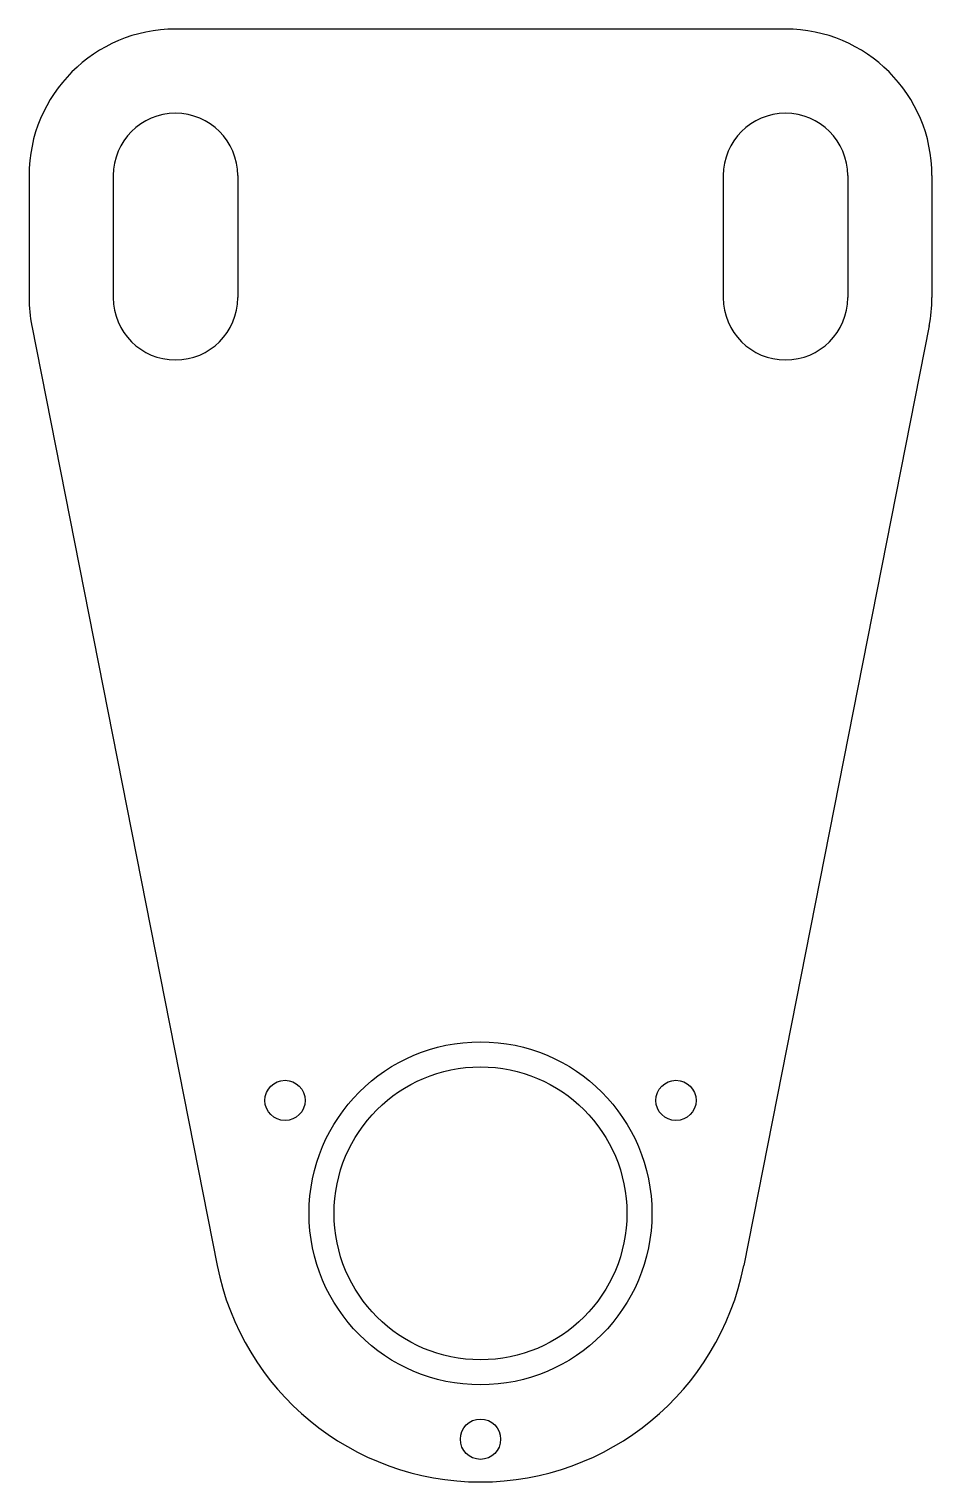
# Model space of a CAD drawing. Extents: x -37 to 37, y -22 to 97.
import ezdxf

# ---------------------------------------------------------------- set-up
doc = ezdxf.new("R2010")
doc.units = 0
doc.layers.get('0').update_dxf_attribs({"linetype": 'continuous'})

# ---------------------------------------------------------------- blocks, each defined once
blk = doc.blocks.new('POLARPATTERN')
at = {"color": 0}
for p, q in [((25, 97), (-25, 97)), ((-37, 85), (-37, 75)), ((-30.1, 85), (-30.1, 75)), ((-19.9, 85), (-19.9, 75)), ((19.9, 85), (19.9, 75)), ((30.1, 85), (30.1, 75)), ((37, 85), (37, 75)), ((-36.77, 72.68), (-21.58, -4.26)), ((36.77, 72.68), (21.58, -4.26))]:
    blk.add_line(p, q, dxfattribs=at)
for centre, radius in [((0, 0), 14.05), ((0, 0), 12), ((-16.02, 9.25), 1.65), ((16.02, 9.25), 1.65), ((0, -18.5), 1.65)]:
    blk.add_circle(centre, radius, dxfattribs=at)
for centre, radius, start, end in [((-25, 85), 12, 90, -180), ((25, 85), 12, 0, 90), ((-25, 85), 5.1, 0, 180), ((25, 85), 5.1, 0, -180), ((-25, 75), 12, -180, -168.8319), ((-25, 75), 5.1, -180, 0), ((25, 75), 5.1, -180, 0), ((25, 75), 12, -11.1681, 0), ((0, 0), 22, -168.8319, -11.1681)]:
    blk.add_arc(centre, radius, start, end, dxfattribs=at)

msp = doc.modelspace()

# ---------------------------------------------------------------- block references
at = {"color": 0}
msp.add_blockref('POLARPATTERN', (0, 0), dxfattribs=at)

doc.saveas('drawing.dxf')
